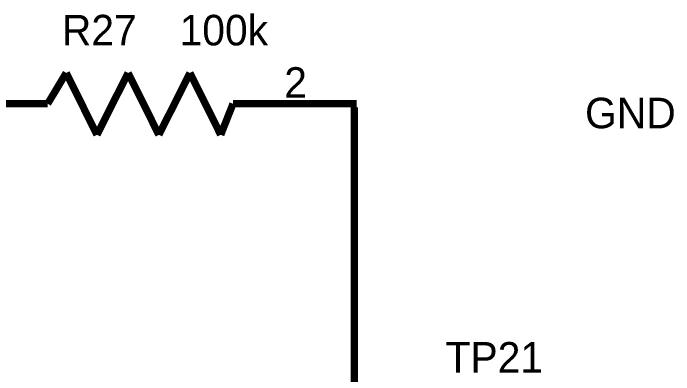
# Model space of a CAD drawing. Header units: millimetres. Extents: x 0 to 800, y 0 to 567.
# Drawn here: x 108.74 to 135.89, y 343.96 to 358.81 of the extents above; entities that cross this region are included whole.
import ezdxf

# ---------------------------------------------------------------- set-up
doc = ezdxf.new("R2010")
doc.units = ezdxf.units.MM
doc.layers.add('Sheet', color=255, linetype='Continuous')

msp = doc.modelspace()

# ---------------------------------------------------------------- linework, layer by layer
at = {"layer": 'Sheet', "const_width": 0.3}
for points in [[(110.159, 355.088), (110.921, 356.353)], [(110.921, 356.353), (112.186, 353.811)], [(112.186, 353.811), (113.463, 356.353)], [(113.463, 356.353), (114.729, 353.811)], [(114.729, 353.811), (116.006, 356.353)], [(116.006, 356.353), (117.271, 353.811)], [(110.159, 355.088), (105.075, 355.088)], [(110.159, 355.088), (109.398, 355.088)], [(117.271, 353.811), (117.775, 355.088)], [(117.775, 355.088), (122.86, 355.088)], [(117.775, 355.088), (118.537, 355.088)], [(122.86, 355.088), (122.759, 355.088), (122.759, 329.34), (123.039, 329.34)]]:
    msp.add_lwpolyline(points, dxfattribs=at)

# ---------------------------------------------------------------- texts
at = {"layer": 'Sheet'}
for s, height, p in [('R27', 1.2543, (110.742, 357.484)), ('100k', 1.2543, (115.58, 357.484)), ('2', 1.254, (119.881, 355.334)), ('GND', 1.2543, (132.245, 354.08)), ('TP21', 1.2543, (126.511, 344.045))]:
    msp.add_text(s, height=height, dxfattribs=at).set_placement(p)

doc.saveas('drawing.dxf')
